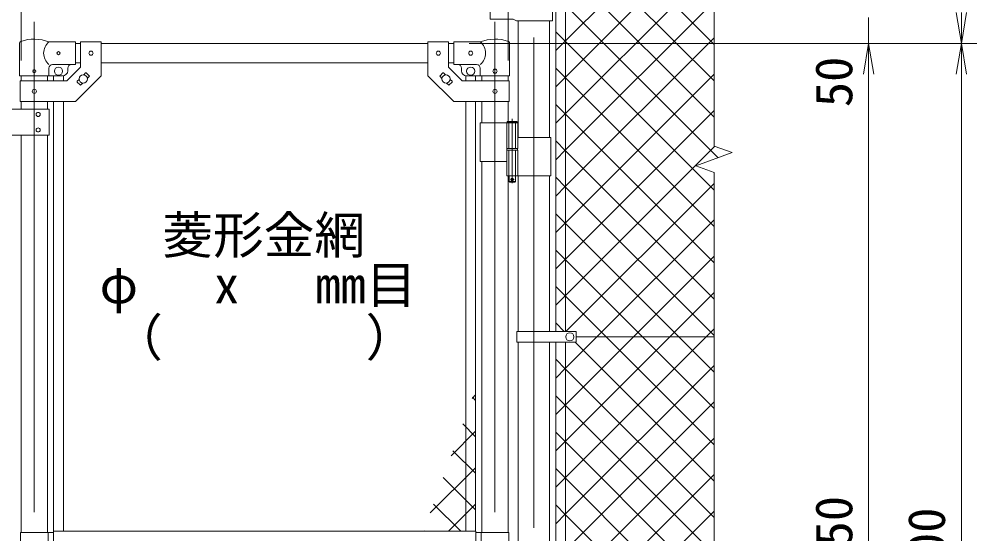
# Model space of a CAD drawing. Units: millimetres, scale not verified. Extents: x -6300 to 6300, y -4455 to 4455.
# Drawn here: x 2110 to 3969, y 407 to 1407 of the extents above; entities that cross this region are included whole.
import ezdxf
from ezdxf.enums import TextEntityAlignment as Align

# ---------------------------------------------------------------- set-up
doc = ezdxf.new("R2010")
doc.units = ezdxf.units.MM
doc.header["$LTSCALE"] = 30
doc.linetypes.add('DASHED', pattern=[7.5, 6, -1.5])
doc.linetypes.add('USER1', pattern=[50.8, 31.75, -6.35, 6.35, -6.35])
for name, color, linetype, lineweight in [('0-1_D-BMK', 2, 'USER1', 13), ('0-2_D-STR1', 1, 'Continuous', 18), ('0-3_D-STR3', 3, 'Continuous', 13), ('0-7_D-STR-DIM', 7, 'Continuous', 9), ('0-8_0', 7, 'Continuous', 9), ('0-9_D-STR-TXT', 7, 'Continuous', 9), ('0-A_D-STR2', 7, 'Continuous', 9)]:
    doc.layers.add(name, color=color, linetype=linetype, lineweight=lineweight)
doc.styles.add('ＭＳ ゴシック', font='')
doc.styles.get('ＭＳ ゴシック').set_extended_font_data('MS Gothic')

# ---------------------------------------------------------------- blocks, each defined once
blk = doc.blocks.new('_Open')
at = {"layer": '0-8_0'}
blk.add_line((-30, 5), (0, 0), dxfattribs=at)
blk.add_lwpolyline([(-30, -5), (0, 0), (-30, 0)], dxfattribs=at)

msp = doc.modelspace()

# ---------------------------------------------------------------- linework, layer by layer
at = {"layer": '0-1_D-BMK'}
for p, q in [((3108.84, 2894.97), (3108.84, -1050.85)), ((2139.24, 1401.46), (2139.24, -636.94)), ((3033.44, 1401.46), (3033.44, -636.94)), ((3067, 1213.14), (3067, 1088.26)), ((3063.38, 1095.23), (3070.63, 1095.23))]:
    msp.add_line(p, q, dxfattribs=at)
at = {"layer": '0-2_D-STR1'}
for p, q in [((3078.59, 1403.83), (3078.59, 1177.23)), ((3139.09, 1403.83), (3139.09, 1177.23)), ((2229.24, 1359.73), (2219.24, 1359.73)), ((2903.44, 1359.73), (2269.24, 1359.73)), ((2953.44, 1359.73), (2943.44, 1359.73)), ((2229.24, 1321.73), (2219.24, 1321.73)), ((2903.44, 1321.73), (2269.24, 1321.73)), ((2953.44, 1321.73), (2943.44, 1321.73)), ((2113.84, 1296.73), (2113.84, 1286.68)), ((2164.64, 1296.73), (2164.64, 1286.68)), ((3008.04, 1296.73), (3008.04, 1286.68)), ((3058.84, 1296.73), (3058.84, 1286.68)), ((2113.84, 1246.68), (2113.84, 1231.68)), ((2164.64, 1246.68), (2164.64, 1231.68)), ((3008.04, 1246.68), (3008.04, 1205.23)), ((3058.84, 1246.68), (3058.84, 1208.23)), ((2113.84, 1181.68), (2113.84, 409.73)), ((2164.64, 1181.68), (2164.64, 409.73)), ((3008.04, 1130.23), (3008.04, 409.73)), ((3058.84, 1102.23), (3058.84, 409.73)), ((3078.59, 1102.23), (3078.59, 800.23)), ((3139.09, 1102.23), (3139.09, 800.23)), ((3078.59, 779.23), (3078.59, 110.23)), ((3139.09, 779.23), (3139.09, 110.23))]:
    msp.add_line(p, q, dxfattribs=at)
at = {"layer": '0-3_D-STR3'}
for p, q in [((3151.34, 1469.43), (3151.34, 800.23)), ((3170.34, 1469.43), (3170.34, 800.23)), ((3023.84, 1406.83), (3023.84, 1450.83)), ((3144.94, 1453.83), (3144.94, 1403.83)), ((3069.04, 1406.83), (3023.84, 1406.83)), ((3069.04, 1406.83), (3075.04, 1403.83)), ((3144.94, 1403.83), (3075.04, 1403.83)), ((2110.69, 1296.73), (2110.69, 1360.42)), ((2219.24, 1362.73), (2167.79, 1362.73)), ((2219.24, 1362.73), (2219.24, 1318.73)), ((2229.24, 1362.93), (2229.24, 1313.24)), ((2229.24, 1362.93), (2269.24, 1362.93)), ((2269.24, 1362.93), (2269.24, 1296.68)), ((2903.44, 1362.93), (2903.44, 1296.68)), ((2943.44, 1362.93), (2903.44, 1362.93)), ((2943.44, 1362.93), (2943.44, 1313.24)), ((2953.44, 1362.73), (3004.89, 1362.73)), ((2953.44, 1362.73), (2953.44, 1318.73)), ((3061.99, 1296.73), (3061.99, 1360.42)), ((2167.79, 1296.73), (2167.79, 1311.73)), ((2219.24, 1318.73), (2174.79, 1318.73)), ((2202.67, 1286.68), (2229.24, 1313.24)), ((2204.24, 1311.73), (2204.24, 1306.73)), ((2235.12, 1298.63), (2238.84, 1302.34)), ((2240.25, 1302.34), (2245.91, 1296.69)), ((2932.43, 1302.34), (2926.78, 1296.69)), ((2937.56, 1298.63), (2933.85, 1302.34)), ((2970.01, 1286.68), (2943.44, 1313.24)), ((2953.44, 1318.73), (2997.89, 1318.73)), ((2968.44, 1311.73), (2968.44, 1306.73)), ((3004.89, 1296.73), (3004.89, 1311.73)), ((2110.69, 1296.73), (2167.79, 1296.73)), ((2111.54, 1286.68), (2202.67, 1286.68)), ((2111.54, 1286.68), (2111.54, 1246.68)), ((2167.79, 1296.73), (2194.24, 1296.73)), ((2176.74, 1296.73), (2176.74, 1286.68)), ((2195.74, 1296.73), (2195.74, 1286.68)), ((2222.58, 1286.08), (2226.29, 1289.8)), ((2222.58, 1284.67), (2228.23, 1279.01)), ((2229.65, 1279.01), (2233.36, 1282.72)), ((2242.19, 1291.56), (2245.91, 1295.27)), ((2930.49, 1291.56), (2926.78, 1295.27)), ((2943.04, 1279.01), (2939.32, 1282.72)), ((2950.11, 1284.67), (2944.45, 1279.01)), ((2950.11, 1286.08), (2946.39, 1289.8)), ((3061.14, 1286.68), (2970.01, 1286.68)), ((2976.94, 1296.73), (2976.94, 1286.68)), ((3004.89, 1296.73), (2978.44, 1296.73)), ((2995.94, 1296.73), (2995.94, 1286.68)), ((3061.99, 1296.73), (3004.89, 1296.73)), ((3061.14, 1286.68), (3061.14, 1246.68)), ((2176.74, 1246.68), (2176.74, 412.23)), ((2195.74, 1246.68), (2195.74, 412.23)), ((2976.94, 1246.68), (2976.94, 412.23)), ((2995.94, 1246.68), (2995.94, 412.23)), ((2168.24, 1231.68), (2048.24, 1231.68)), ((2168.24, 1231.68), (2168.24, 1181.68)), ((3004.89, 1205.23), (3004.89, 1130.23)), ((3004.89, 1205.23), (3077.8, 1205.23)), ((3056.2, 1205.23), (3056.2, 1155.23)), ((3077, 1207.23), (3057, 1207.23)), ((3058, 1208.23), (3076, 1208.23)), ((3077, 1207.23), (3076, 1208.23)), ((3077, 1207.23), (3077, 1205.23)), ((3077.8, 1205.23), (3077.8, 1155.23)), ((2168.24, 1181.68), (2048.24, 1181.68)), ((3077.8, 1177.23), (3142.14, 1177.23)), ((3142.14, 1177.23), (3142.14, 1102.23)), ((3056.2, 1155.23), (3077.8, 1155.23)), ((3056.5, 1155.23), (3056.5, 1152.23)), ((3077.5, 1155.23), (3077.5, 1152.23)), ((3056.2, 1152.23), (3077.8, 1152.23)), ((3056.2, 1152.23), (3056.2, 1102.23)), ((3056.5, 1152.23), (3077.5, 1152.23)), ((3077.8, 1152.23), (3077.8, 1102.23)), ((3004.89, 1130.23), (3056.09, 1130.23)), ((3056.2, 1102.23), (3142.14, 1102.23)), ((3061, 1102.23), (3061, 1091.23)), ((3062, 1090.23), (3061, 1091.23)), ((3062, 1090.23), (3072, 1090.23)), ((3072, 1090.23), (3073, 1091.23)), ((3076.04, 800.23), (3076.04, 779.23)), ((3076.04, 800.23), (3190.84, 800.23)), ((3190.84, 800.23), (3190.84, 779.23)), ((3458.84, 789.73), (3190.84, 789.73)), ((3076.04, 779.23), (3190.84, 779.23)), ((3151.34, 779.23), (3151.34, 110.23)), ((3170.34, 779.23), (3170.34, 110.23)), ((2112.24, 409.73), (2112.24, 391.23)), ((2112.24, 409.73), (2176.34, 409.73)), ((2166.24, 409.73), (2166.24, 391.23)), ((2176.34, 412.23), (2996.34, 412.23)), ((2176.34, 391.23), (2176.34, 412.23)), ((2996.34, 357.23), (2996.34, 412.23)), ((3060.44, 409.73), (2996.34, 409.73)), ((3006.44, 409.73), (3006.44, 359.73)), ((3060.44, 409.73), (3060.44, 359.73))]:
    msp.add_line(p, q, dxfattribs=at)
at = {"layer": '0-3_D-STR3', "linetype": 'DASHED'}
for p, q in [((3060.7, 1205.23), (3060.7, 1155.23)), ((3073.3, 1205.23), (3073.3, 1155.23)), ((3060.7, 1152.23), (3060.7, 1102.23)), ((3073.3, 1152.23), (3073.3, 1102.23))]:
    msp.add_line(p, q, dxfattribs=at)
at = {"layer": '0-3_D-STR3'}
for points in [[(2111.54, 1246.68), (2219.24, 1246.68), (2269.24, 1296.68)], [(3061.14, 1246.68), (2953.44, 1246.68), (2903.44, 1296.68)], [(3058, 1208.23), (3057, 1207.23), (3057, 1205.23)], [(3073, 1102.23), (3073, 1091.23), (3061, 1091.23)]]:
    msp.add_lwpolyline(points, dxfattribs=at)
for centre, radius in [((2186.24, 1340.73), 3), ((2249.24, 1340.68), 4), ((2923.44, 1340.68), 4), ((2986.44, 1340.73), 4), ((2139.24, 1305.73), 3), ((2186.24, 1305.73), 8), ((2986.44, 1305.73), 8), ((3033.44, 1305.73), 4), ((2234.24, 1290.68), 8), ((2938.44, 1290.68), 8), ((2139.24, 1266.68), 4), ((3033.44, 1266.68), 4), ((2146.75, 1221.68), 4), ((2146.75, 1191.68), 4), ((3067, 1095.23), 2.5), ((3178.84, 789.73), 8)]:
    msp.add_circle(centre, radius, dxfattribs=at)
for centre, radius, start, end in [((2113.99, 1360.42), 3.3, 109.22051, 180), ((2139.24, 1287.99), 80, 69.0916, 109.22051), ((2185.99, 1340.73), 28.55, 129.59418, 230.40582), ((3033.44, 1287.99), 80, 70.77949, 110.9084), ((2986.7, 1340.73), 28.55, 309.59418, 50.40582), ((3058.69, 1360.42), 3.3, 0, 70.77949), ((2174.79, 1311.73), 7, 90, 180), ((2194.24, 1306.73), 10, 270, 0), ((2211.24, 1311.73), 7, 90, 180), ((2239.55, 1301.64), 1, 45, 135), ((2933.14, 1301.64), 1, 45, 135), ((2961.44, 1311.73), 7, 0, 90), ((2978.44, 1306.73), 10, 180, 270), ((2997.89, 1311.73), 7, 0, 90), ((2223.28, 1285.37), 1, 135, 225), ((2245.2, 1295.98), 1, 315, 45), ((2927.48, 1295.98), 1, 135, 225), ((2949.4, 1285.37), 1, 315, 45), ((2228.94, 1279.72), 1, 225, 315), ((2943.75, 1279.72), 1, 225, 315)]:
    msp.add_arc(centre, radius, start, end, dxfattribs=at)
at = {"layer": '0-7_D-STR-DIM'}
for p, q in [((2113.84, 1326.73), (2113.84, 3139.73)), ((2113.84, 1326.73), (2113.84, 3139.73)), ((3058.84, 1326.73), (3058.84, 3139.73)), ((3458.84, 1160.38), (3458.84, 2922.73)), ((3758.84, 1409.73), (3758.84, 1359.73)), ((2983.44, 1359.73), (3788.84, 1359.73)), ((2983.44, 1359.73), (3968.84, 1359.73)), ((2983.44, 1359.73), (3968.84, 1359.73)), ((2983.44, 1359.73), (3788.84, 1359.73)), ((3758.84, -530.27), (3758.84, 1299.73)), ((3758.84, 1299.73), (3758.84, 1239.73)), ((3938.84, 1299.73), (3938.84, -580.27)), ((3494.08, 1147.55), (3458.84, 1160.38)), ((3423.6, 1121.9), (3494.08, 1147.55)), ((3458.84, 1109.07), (3423.6, 1121.9)), ((3458.84, -733.27), (3458.84, 1109.07))]:
    msp.add_line(p, q, dxfattribs=at)
at = {"layer": '0-A_D-STR2'}
for p, q in [((3170.34, 1364.96), (3285.1, 1479.73)), ((3170.34, 1294.25), (3355.81, 1479.73)), ((3170.34, 1223.54), (3426.52, 1479.73)), ((3458.84, 1287.04), (3266.16, 1479.73)), ((3458.84, 1357.75), (3336.87, 1479.73)), ((3170.34, 1152.83), (3458.84, 1441.33)), ((3170.34, 1363.41), (3151.34, 1382.41)), ((3151.34, 1345.96), (3170.34, 1364.96)), ((3170.34, 1082.12), (3458.84, 1370.62)), ((3458.84, 1074.91), (3170.34, 1363.41)), ((3170.34, 1292.7), (3151.34, 1311.7)), ((3151.34, 1275.25), (3170.34, 1294.25)), ((3170.34, 1011.41), (3458.84, 1299.91)), ((3458.84, 1004.2), (3170.34, 1292.7)), ((3170.34, 1221.99), (3151.34, 1240.99)), ((3170.34, 940.7), (3458.84, 1229.2)), ((3151.34, 1204.54), (3170.34, 1223.54)), ((3458.84, 933.49), (3170.34, 1221.99)), ((3170.34, 1151.28), (3151.34, 1170.28)), ((3151.34, 1133.83), (3170.34, 1152.83)), ((3458.84, 862.78), (3170.34, 1151.28)), ((3170.34, 1080.57), (3151.34, 1099.57)), ((3151.34, 1063.12), (3170.34, 1082.12)), ((3458.84, 792.07), (3170.34, 1080.57)), ((3171.29, 800.23), (3458.84, 1087.78)), ((3170.34, 1009.86), (3151.34, 1028.86)), ((3151.34, 992.41), (3170.34, 1011.41)), ((3390.47, 789.73), (3170.34, 1009.86)), ((3231.5, 789.73), (3458.84, 1017.07)), ((3170.34, 939.15), (3151.34, 958.15)), ((3151.34, 921.7), (3170.34, 940.7)), ((3319.76, 789.73), (3170.34, 939.15)), ((3302.21, 789.73), (3458.84, 946.36)), ((3170.34, 868.44), (3151.34, 887.44)), ((3372.92, 789.73), (3458.84, 875.65)), ((3249.05, 789.73), (3170.34, 868.44)), ((3167.84, 800.23), (3151.34, 816.73)), ((3443.63, 789.73), (3458.84, 804.94)), ((3170.34, 728.57), (3231.5, 789.73)), ((3170.34, 657.86), (3302.21, 789.73)), ((3170.34, 587.15), (3372.92, 789.73)), ((3170.34, 516.44), (3443.63, 789.73)), ((3458.84, 579.94), (3249.05, 789.73)), ((3458.84, 650.65), (3319.76, 789.73)), ((3458.84, 721.36), (3390.47, 789.73)), ((3458.84, 509.23), (3188.84, 779.23)), ((3170.34, 727.02), (3151.34, 746.02)), ((3151.34, 709.57), (3170.34, 728.57)), ((3170.34, 445.73), (3458.84, 734.23)), ((3458.84, 438.52), (3170.34, 727.02)), ((2988.94, 669.98), (2995.94, 676.98)), ((2995.94, 666.07), (2989.76, 672.24)), ((3170.34, 656.3), (3151.34, 675.3)), ((3151.34, 638.86), (3170.34, 657.86)), ((3170.34, 375.02), (3458.84, 663.52)), ((3458.84, 367.8), (3170.34, 656.3)), ((2995.94, 595.36), (2970.88, 620.41)), ((2948.42, 558.75), (2995.94, 606.27)), ((3170.34, 585.59), (3151.34, 604.59)), ((3151.34, 568.15), (3170.34, 587.15)), ((3170.34, 304.3), (3458.84, 592.8)), ((3458.84, 297.09), (3170.34, 585.59)), ((2995.94, 524.65), (2952, 568.58)), ((2907.9, 447.52), (2995.94, 535.56)), ((3170.34, 514.88), (3151.34, 533.88)), ((3170.34, 233.59), (3458.84, 522.09)), ((2995.94, 453.93), (2933.12, 516.75)), ((3151.34, 497.44), (3170.34, 516.44)), ((3458.84, 226.38), (3170.34, 514.88)), ((2966.94, 412.23), (2914.24, 464.92)), ((2943.32, 412.23), (2995.94, 464.85)), ((3170.34, 444.17), (3151.34, 463.17)), ((3170.34, 162.88), (3458.84, 451.38)), ((3151.34, 426.73), (3170.34, 445.73)), ((3458.84, 155.67), (3170.34, 444.17)), ((2896.23, 412.23), (2895.36, 413.09))]:
    msp.add_line(p, q, dxfattribs=at)
for points in [[(3458.84, 1216.33), (3195.45, 1479.73), (3190.84, 1484.33)], [(3466.83, 1137.63), (3170.34, 1434.12), (3151.34, 1453.12)], [(3151.34, 850.99), (3170.34, 869.99), (3460.23, 1159.87)]]:
    msp.add_lwpolyline(points, dxfattribs=at)

# ---------------------------------------------------------------- block references
at = {"layer": '0-7_D-STR-DIM', "xscale": 2, "yscale": 2}
for p, rotation in [((3938.84, 1359.73), 270), ((3758.84, 1359.73), 90), ((3758.84, 1359.73), 90), ((3938.84, 1359.73), 90)]:
    msp.add_blockref('_Open', p, dxfattribs=dict(at, rotation=rotation))

# ---------------------------------------------------------------- texts
at = {"layer": '0-7_D-STR-DIM', "style": 'ＭＳ ゴシック'}
for s, p in [('50', (3748.72, 1235.79)), ('1950', (3748.72, 284.38)), ('2000', (3928.72, 261.85))]:
    msp.add_text(s, height=72.14, rotation=90, dxfattribs=at).set_placement(p, align=Align.BOTTOM_LEFT)
at = {"layer": '0-9_D-STR-TXT', "style": 'ＭＳ ゴシック'}
for s, p in [('菱形金網', (2387.86, 929.62)), ('φ\u3000 x\u3000 mm目', (2266.04, 833.24)), ('（\u3000\u3000\u3000\u3000）', (2290.4, 730.76))]:
    msp.add_text(s, height=72.14, dxfattribs=at).set_placement(p, align=Align.BOTTOM_LEFT)

doc.saveas('drawing.dxf')
